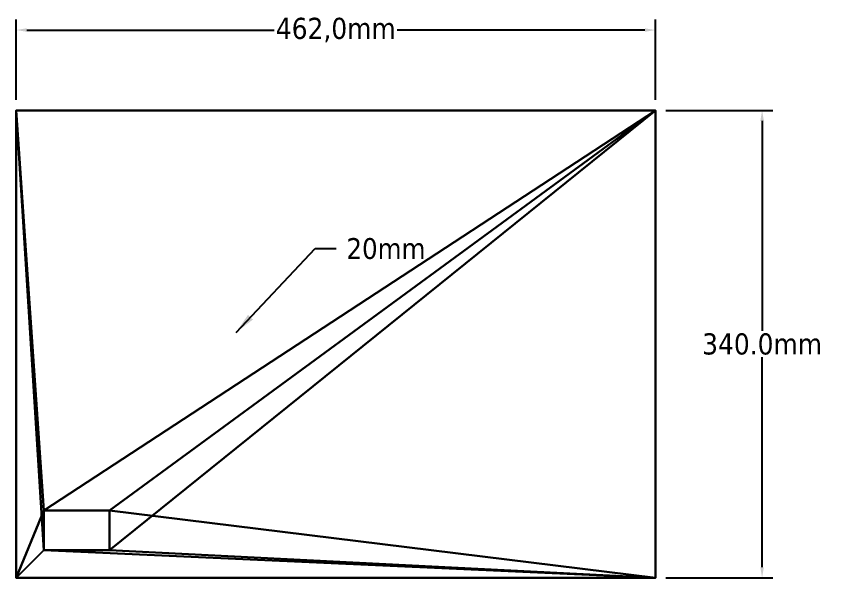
# Model space of a CAD drawing. Extents: x -115 to 1866, y 25 to 1268.
# Drawn here: x 1105 to 1693, y 26 to 434 of the extents above; entities that cross this region are included whole.
import ezdxf

# ---------------------------------------------------------------- set-up
doc = ezdxf.new("R2010")
doc.units = 0
doc.layers.get('0').update_dxf_attribs({"color": 13, "linetype": 'CONTINUOUS'})
doc.layers.get('DEFPOINTS').update_dxf_attribs({"linetype": 'CONTINUOUS'})
doc.styles.add('TAHOMA', font='Tahoma.ttf')
doc.dimstyles.new('DIMSTYLE2', dxfattribs={"dimtxt": 15.374363, "dimasz": 7.687181, "dimexe": 7.687181, "dimexo": 7.687181, "dimgap": 1.537436, "dimtad": 0, "dimtih": 1, "dimtoh": 1, "dimdec": 1, "dimzin": 0, "dimtxsty": 'TAHOMA', "dimcen": 0.09, "dimazin": 3, "dimtfac": 1, "dimtdec": 4, "dimtofl": 0, "dimtmove": 0, "dimatfit": 3, "dimtolj": 1, "dimtzin": 0})
doc.dimstyles.get("Standard").update_dxf_attribs({"dimtxt": 0.18, "dimasz": 0.18, "dimexe": 0.18, "dimexo": 0.0625, "dimgap": 0.09, "dimtad": 0, "dimtih": 1, "dimtoh": 1, "dimdec": 4, "dimzin": 0, "dimtxsty": 'STANDARD', "dimcen": 0.09, "dimazin": 3, "dimtfac": 1, "dimtdec": 4, "dimtofl": 0, "dimtmove": 0, "dimatfit": 3, "dimtolj": 1, "dimtzin": 0})

# ---------------------------------------------------------------- blocks, each defined once
blk = doc.blocks.new('__________4')
for p, q in [((0, 340), (0, 0)), ((0, 340, 21), (0, 0, 21)), ((0, 340), (0, 340, 21)), ((465, 340, 21), (0, 340, 21)), ((465, 340), (0, 340)), ((465, 340), (465, 340, 21)), ((465, 0), (465, 340)), ((465, 0, 21), (465, 340, 21)), ((20, 49, 21), (20, 20, 21)), ((68, 49, 21), (20, 49, 21)), ((68, 49), (20, 49)), ((20, 49), (20, 20)), ((20, 49, 21), (20, 49)), ((68, 20, 21), (68, 49, 21)), ((68, 20), (68, 49)), ((68, 49, 21), (68, 49)), ((20, 20, 21), (68, 20, 21)), ((20, 20), (68, 20)), ((20, 20, 21), (20, 20)), ((68, 20, 21), (68, 20)), ((0, 0), (0, 0, 21)), ((0, 0), (465, 0)), ((0, 0, 21), (465, 0, 21)), ((465, 0), (465, 0, 21))]:
    blk.add_line(p, q)
at = {"color": 43}
mesh = blk.add_polyface(dxfattribs=at)
corners = [(0, 340, 21), (0, 0), (0, 0, 21), (0, 340)]
mesh.append_faces([[corners[k] for k in face] for face in [(0, 1, 2), (1, 0, 3)]], dxfattribs={"vtx0": -1, "color": 43})
at = {"color": 23}
mesh = blk.add_polyface(dxfattribs=at)
corners = [(0, 0, 21), (20, 20, 21), (0, 340, 21), (465, 0, 21), (68, 20, 21), (68, 49, 21), (20, 49, 21), (465, 340, 21)]
mesh.append_faces([[corners[k] for k in face] for face in [(0, 1, 2), (1, 3, 4), (4, 3, 5), (2, 6, 7), (6, 2, 1), (7, 5, 3)]], dxfattribs={"vtx0": -1, "vtx1": -1, "color": 23})
mesh.append_faces([[corners[k] for k in face] for face in [(1, 0, 3), (7, 6, 5)]], dxfattribs={"vtx0": -1, "vtx2": -1, "color": 23})
at = {"color": 43}
mesh = blk.add_polyface(dxfattribs=at)
corners = [(0, 340, 21), (465, 340), (0, 340), (465, 340, 21)]
mesh.append_faces([[corners[k] for k in face] for face in [(0, 1, 2), (1, 0, 3)]], dxfattribs={"vtx0": -1, "color": 43})
at = {"color": 23}
mesh = blk.add_polyface(dxfattribs=at)
corners = [(0, 340), (20, 49), (0, 0), (465, 340), (68, 49), (68, 20), (20, 20), (465, 0)]
mesh.append_faces([[corners[k] for k in face] for face in [(0, 1, 2), (1, 3, 4), (4, 3, 5), (2, 6, 7), (6, 2, 1), (7, 5, 3)]], dxfattribs={"vtx0": -1, "vtx1": -1, "color": 23})
mesh.append_faces([[corners[k] for k in face] for face in [(1, 0, 3), (7, 6, 5)]], dxfattribs={"vtx0": -1, "vtx2": -1, "color": 23})
at = {"color": 43}
mesh = blk.add_polyface(dxfattribs=at)
corners = [(465, 340), (465, 0, 21), (465, 0), (465, 340, 21)]
mesh.append_faces([[corners[k] for k in face] for face in [(0, 1, 2), (1, 0, 3)]], dxfattribs={"vtx0": -1, "color": 43})
at = {"color": 23}
mesh = blk.add_polyface(dxfattribs=at)
corners = [(68, 49, 21), (20, 49), (68, 49), (20, 49, 21)]
mesh.append_faces([[corners[k] for k in face] for face in [(0, 1, 2), (1, 0, 3)]], dxfattribs={"vtx0": -1, "color": 23})
mesh = blk.add_polyface(dxfattribs=at)
corners = [(20, 49), (20, 20, 21), (20, 20), (20, 49, 21)]
mesh.append_faces([[corners[k] for k in face] for face in [(0, 1, 2), (1, 0, 3)]], dxfattribs={"vtx0": -1, "color": 23})
mesh = blk.add_polyface(dxfattribs=at)
corners = [(68, 49, 21), (68, 20), (68, 20, 21), (68, 49)]
mesh.append_faces([[corners[k] for k in face] for face in [(0, 1, 2), (1, 0, 3)]], dxfattribs={"vtx0": -1, "color": 23})
mesh = blk.add_polyface(dxfattribs=at)
corners = [(20, 20, 21), (68, 20), (20, 20), (68, 20, 21)]
mesh.append_faces([[corners[k] for k in face] for face in [(0, 1, 2), (1, 0, 3)]], dxfattribs={"vtx0": -1, "color": 23})
at = {"color": 43}
mesh = blk.add_polyface(dxfattribs=at)
corners = [(465, 0, 21), (0, 0), (465, 0), (0, 0, 21)]
mesh.append_faces([[corners[k] for k in face] for face in [(0, 1, 2), (1, 0, 3)]], dxfattribs={"vtx0": -1, "color": 43})
blk = doc.blocks.new('*D18')
at = {"color": 0}
for p, q in [((1104.97, 373.57), (1104.97, 432.03)), ((1569.97, 373.57), (1569.97, 432.03)), ((1112.66, 424.34), (1292.75, 424.34)), ((1562.28, 424.34), (1382.19, 424.34))]:
    blk.add_line(p, q, dxfattribs=at)
for points in [[(1112.66, 425.62), (1112.66, 423.06), (1104.97, 424.34)], [(1562.28, 423.06), (1562.28, 425.62), (1569.97, 424.34)]]:
    blk.add_solid(points, dxfattribs=at)
at = {"layer": 'DEFPOINTS', "color": 0}
for p in [(1569.97, 424.34), (1104.97, 365.89), (1569.97, 365.89)]:
    blk.add_point(p, dxfattribs=at)
at = {"color": 0, "insert": (1337.47, 424.34), "char_height": 15.3744, "attachment_point": 5, "style": 'TAHOMA'}
blk.add_mtext('\\A1;462,0mm', dxfattribs=at)
blk = doc.blocks.new('*D19')
at = {"color": 0}
for p, q in [((1577.66, 365.89), (1655.27, 365.89)), ((1647.58, 358.2), (1647.58, 205.43)), ((1647.58, 33.57), (1647.58, 186.34)), ((1577.66, 25.89), (1655.27, 25.89))]:
    blk.add_line(p, q, dxfattribs=at)
for points in [[(1648.86, 358.2), (1646.3, 358.2), (1647.58, 365.89)], [(1646.3, 33.57), (1648.86, 33.57), (1647.58, 25.89)]]:
    blk.add_solid(points, dxfattribs=at)
at = {"layer": 'DEFPOINTS', "color": 0}
for p in [(1569.97, 365.89), (1569.97, 25.89), (1647.58, 25.89)]:
    blk.add_point(p, dxfattribs=at)
at = {"color": 0, "insert": (1647.58, 195.89), "char_height": 15.3744, "attachment_point": 5, "style": 'TAHOMA'}
blk.add_mtext('\\A1;340.0mm', dxfattribs=at)

msp = doc.modelspace()

# ---------------------------------------------------------------- block references
msp.add_blockref('__________4', (1104.97, 25.89))

# ---------------------------------------------------------------- texts
at = {"color": 49, "insert": (1345.2, 273, 60.81), "char_height": 15.138, "attachment_point": 1, "style": 'TAHOMA'}
msp.add_mtext('20mm', dxfattribs=at)

# ---------------------------------------------------------------- dimensions: what is measured, and where the dimension line sits
at = {"color": 49}
dim = msp.add_linear_dim(base=(1569.97, 424.34, 21), p1=(1104.97, 365.89, 21), p2=(1569.97, 365.89, 21), text='462,0mm', dimstyle='DIMSTYLE2', override={"dimpost": 'mm'}, dxfattribs=at)
dim.commit()
dim.dimension.update_dxf_attribs({"geometry": '*D18', "text_midpoint": (1337.47, 424.34, 21)})
dim = msp.add_linear_dim(base=(1647.58, 25.89, 21), p1=(1569.97, 365.89, 21), p2=(1569.97, 25.89, 21), angle=90, dimstyle='DIMSTYLE2', override={"dimpost": 'mm'}, dxfattribs=at)
dim.commit()
dim.dimension.update_dxf_attribs({"geometry": '*D19', "text_midpoint": (1647.58, 195.89, 21)})

# ---------------------------------------------------------------- leaders
msp.add_leader([(1265, 204.44, -60.81), (1322.5, 265.43, -60.81), (1337.64, 265.43, -60.81)], dimstyle='STANDARD', override={"dimasz": 15.138463}, dxfattribs=at)

doc.saveas('drawing.dxf')
